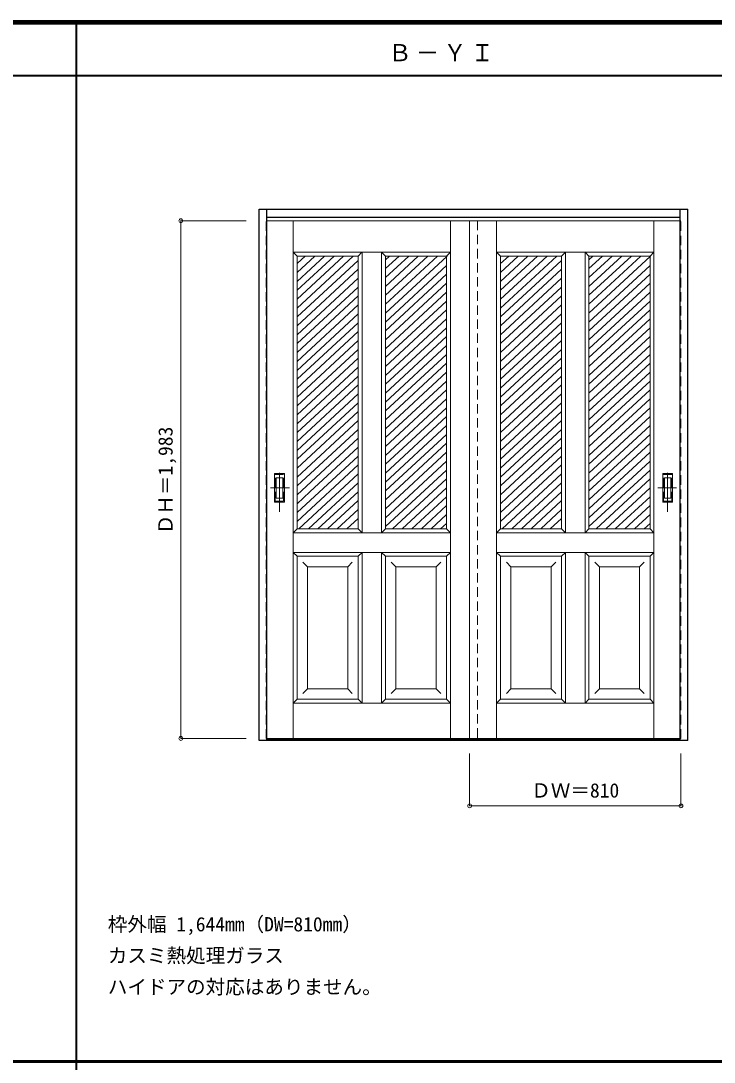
# Model space of a CAD drawing. Units: millimetres, scale not verified. Extents: x -6000 to 5700, y -4307 to 4175.
# Drawn here: x -2909 to -250, y 186 to 4175 of the extents above; entities that cross this region are included whole.
import ezdxf
from ezdxf.enums import TextEntityAlignment as Align

# ---------------------------------------------------------------- set-up
doc = ezdxf.new("R2010")
doc.units = ezdxf.units.MM
doc.header["$LTSCALE"] = 30
doc.header["$PDMODE"] = 32
doc.header["$PDSIZE"] = 15
doc.linetypes.add('CHAIN1', pattern=[8, 5, -1, 1, -1])
doc.linetypes.add('DASHED1', pattern=[1.8, 1.2, -0.6])
for name, color, linetype, lineweight in [('0-2_扉', 7, 'Continuous', 18), ('0-3_仕上げ', 3, 'Continuous', 25), ('0-6_引手', 7, 'Continuous', 18), ('0-B_寸法', 4, 'Continuous', 9), ('0-C_ハッチ', 4, 'Continuous', 9), ('F-1_枠', 6, 'Continuous', 40)]:
    doc.layers.add(name, color=color, linetype=linetype, lineweight=lineweight)
doc.layers.add('0-A_文字', color=7, linetype='Continuous')
doc.styles.add('ＭＳ ゴシック', font='')
doc.styles.get('ＭＳ ゴシック').set_extended_font_data('MS Gothic')

msp = doc.modelspace()

# ---------------------------------------------------------------- linework, layer by layer
at = {"layer": '0-2_扉', "color": 4, "linetype": 'DASHED1', "lineweight": 9}
for p, q in [((-1968, 1426), (-1968, 3409)), ((-1968, 3409), (-1965, 3409)), ((-378, 3409), (-381, 3409)), ((-378, 1426), (-378, 3409)), ((-1968, 1426), (-1965, 1426)), ((-378, 1426), (-381, 1426))]:
    msp.add_line(p, q, dxfattribs=at)
at = {"layer": '0-2_扉'}
for p, q in [((-1158, 3409), (-1965, 3409)), ((-1864.5, 1426), (-1864.5, 3409)), ((-1261.5, 1426), (-1261.5, 3409)), ((-1188, 3409), (-1188, 1426)), ((-1188, 3409), (-381, 3409)), ((-1084.5, 1426), (-1084.5, 3409)), ((-481.5, 1426), (-481.5, 3409)), ((-1864.5, 3289), (-1849.5, 3274)), ((-1603, 3289), (-1864.5, 3289)), ((-1615.5, 3274), (-1849.5, 3274)), ((-1849.5, 2229), (-1849.5, 3274)), ((-1615.5, 3274), (-1600.79, 3288.71)), ((-1615.5, 3274), (-1615.5, 2986)), ((-1261.5, 3289), (-1603, 3289)), ((-1600.5, 3289), (-1600.5, 2214)), ((-1510.5, 3274), (-1525.5, 3289)), ((-1525.5, 3289), (-1525.5, 2214)), ((-1510.5, 3274), (-1510.5, 2986)), ((-1276.5, 2360.24), (-1276.5, 3274)), ((-1084.5, 3289), (-1069.5, 3274)), ((-1084.5, 3289), (-743, 3289)), ((-1069.5, 3274), (-835.5, 3274)), ((-1069.5, 2360.24), (-1069.5, 3274)), ((-835.5, 3274), (-820.5, 3289)), ((-835.5, 3274), (-835.5, 2986)), ((-820.5, 3289), (-820.5, 2214)), ((-745.5, 3289), (-745.5, 2214)), ((-730.5, 3274), (-745.21, 3288.71)), ((-730.5, 3274), (-496.5, 3274)), ((-730.5, 3274), (-730.5, 2986)), ((-496.5, 2229), (-496.5, 3274)), ((-1276.69, 3091), (-1276.5, 3091)), ((-1069.31, 3091), (-1069.5, 3091)), ((-1615.5, 2986), (-1615.5, 2229)), ((-1510.5, 2986), (-1510.5, 2229)), ((-835.5, 2986), (-835.5, 2229)), ((-730.5, 2986), (-730.5, 2229)), ((-1276.5, 2229), (-1276.5, 2371.05)), ((-1069.5, 2229), (-1069.5, 2371.05)), ((-1849.5, 2229), (-1615.5, 2229)), ((-1615.5, 2229), (-1804.5, 2229)), ((-1600.5, 2214), (-1615.5, 2229)), ((-1600.5, 2214), (-1261.5, 2214)), ((-1510.5, 2229), (-1525.5, 2214)), ((-1510.5, 2229), (-1321.5, 2229)), ((-1276.5, 2229), (-1475.5, 2229)), ((-1261.5, 2214), (-1276.5, 2229)), ((-835.5, 2229), (-1024.5, 2229)), ((-835.5, 2229), (-820.5, 2214)), ((-745.5, 2214), (-730.5, 2229)), ((-481.5, 2214), (-745.5, 2214)), ((-496.5, 2229), (-730.5, 2229)), ((-730.5, 2229), (-541.5, 2229)), ((-496.5, 2229), (-481.5, 2214)), ((-1600.5, 2139), (-1864.5, 2139)), ((-1615.5, 2124), (-1849.5, 2124)), ((-1600.5, 2139), (-1615.5, 2124)), ((-1615.5, 2124), (-1615.5, 1576)), ((-1600.5, 2139), (-1600.5, 1561)), ((-1261.5, 2139), (-1600.5, 2139)), ((-1525.5, 2139), (-1525.5, 1561)), ((-1510.5, 2124), (-1525.5, 2139)), ((-1510.5, 2124), (-1510.5, 1576)), ((-1276.5, 1576), (-1276.5, 2124)), ((-1084.5, 2139), (-1069.5, 2124)), ((-1084.5, 2139), (-745.5, 2139)), ((-1069.5, 2124), (-835.5, 2124)), ((-1069.5, 1576), (-1069.5, 2124)), ((-835.5, 2124), (-820.5, 2139)), ((-835.5, 2124), (-835.5, 1576)), ((-820.5, 2139), (-820.5, 1561)), ((-745.5, 2139), (-481.5, 2139)), ((-745.5, 2139), (-730.5, 2124)), ((-745.5, 2139), (-745.5, 1561)), ((-730.5, 2124), (-496.5, 2124)), ((-730.5, 2124), (-730.5, 1576)), ((-496.5, 2124), (-481.5, 2139)), ((-496.5, 1576), (-496.5, 2124)), ((-1809.5, 2084), (-1827.18, 2101.68)), ((-1809.5, 2084), (-1655.5, 2084)), ((-1809.5, 2084), (-1809.5, 1616)), ((-1655.5, 2084), (-1637.82, 2101.68)), ((-1655.5, 1617.43), (-1655.5, 2084)), ((-1470.54, 2084), (-1488.21, 2101.68)), ((-1470.54, 2084), (-1316.5, 2084)), ((-1470.5, 2084), (-1470.5, 1616)), ((-1316.54, 2084), (-1298.86, 2101.68)), ((-1316.5, 1616), (-1316.5, 2084)), ((-1029.46, 2084), (-1047.14, 2101.68)), ((-875.46, 2084), (-1029.5, 2084)), ((-875.5, 2084), (-875.5, 1616)), ((-875.46, 2084), (-857.79, 2101.68)), ((-690.5, 2084), (-708.18, 2101.68)), ((-536.5, 2084), (-690.5, 2084)), ((-690.5, 1617.43), (-690.5, 2084)), ((-536.5, 2084), (-518.82, 2101.68)), ((-1809.5, 1616), (-1827.18, 1598.32)), ((-1809.5, 1616), (-1655.5, 1616)), ((-1655.5, 1616), (-1655.5, 1617.43)), ((-1655.5, 1616), (-1637.82, 1598.32)), ((-1470.5, 1616), (-1488.18, 1598.32)), ((-1470.5, 1616), (-1316.5, 1616)), ((-1316.5, 1616), (-1316.5, 1617.43)), ((-1316.5, 1616), (-1298.82, 1598.32)), ((-1029.5, 1616), (-1047.18, 1598.32)), ((-1029.5, 1616), (-1029.5, 1617.43)), ((-875.5, 1616), (-857.82, 1598.32)), ((-690.5, 1616), (-708.18, 1598.32)), ((-690.5, 1616), (-690.5, 1617.43)), ((-536.5, 1616), (-518.82, 1598.32)), ((-1600.5, 1561), (-1864.5, 1561)), ((-1615.5, 1576), (-1600.5, 1561)), ((-1510.5, 1576), (-1525.5, 1561)), ((-1276.5, 1576), (-1510.5, 1576)), ((-1069.5, 1576), (-1084.5, 1561)), ((-1084.5, 1561), (-745.5, 1561)), ((-1069.5, 1576), (-835.5, 1576)), ((-835.5, 1576), (-820.5, 1561)), ((-730.5, 1576), (-745.5, 1561)), ((-745.5, 1561), (-481.5, 1561)), ((-730.5, 1576), (-496.5, 1576)), ((-496.5, 1576), (-481.5, 1561)), ((-1158, 1426), (-1965, 1426)), ((-1188, 1426), (-381, 1426))]:
    msp.add_line(p, q, dxfattribs=at)
for points in [[(-1261.5, 3289), (-1276.5, 3274), (-1510.5, 3274)], [(-743, 3289), (-481.5, 3289), (-496.5, 3274)], [(-1849.5, 2229), (-1864.5, 2214), (-1600.5, 2214)], [(-745.5, 2214), (-1084.5, 2214), (-1069.5, 2229), (-870.5, 2229)], [(-1849.5, 1576), (-1849.5, 2124), (-1864.5, 2139)], [(-1261.5, 2139), (-1276.5, 2124), (-1510.5, 2124)], [(-875.5, 1616), (-1029.5, 1616), (-1029.5, 2084)], [(-536.5, 2084), (-536.5, 1616), (-690.5, 1616)], [(-1615.5, 1576), (-1849.5, 1576), (-1864.5, 1561)], [(-1276.5, 1576), (-1261.5, 1561), (-1600.5, 1561)]]:
    msp.add_lwpolyline(points, dxfattribs=at)
at = {"layer": '0-3_仕上げ'}
for p, q in [((-1995, 1418), (-1995, 3453)), ((-1995, 3453), (-351, 3453)), ((-1965, 1418), (-1965, 3453)), ((-381, 1426.54), (-381, 3453)), ((-351, 1418), (-351, 3453)), ((-1965, 3423), (-381, 3423)), ((-1965, 1418), (-1995, 1418)), ((-381, 1421), (-1965, 1421)), ((-381, 1418), (-1965, 1418)), ((-381, 1418), (-381, 1426.2)), ((-351, 1418), (-381, 1418))]:
    msp.add_line(p, q, dxfattribs=at)
at = {"layer": '0-3_仕上げ', "color": 4, "linetype": 'DASHED1', "lineweight": 9}
msp.add_line((-1158, 3409), (-1158, 1426), dxfattribs=at)
at = {"layer": '0-6_引手'}
for p, q in [((-1936, 2440.9), (-1898, 2440.9)), ((-1936, 2330.9), (-1936, 2440.9)), ((-1898, 2330.9), (-1898, 2440.9)), ((-448, 2330.9), (-448, 2440.9)), ((-1929.5, 2424.9), (-1904.5, 2424.9)), ((-1929.5, 2346.9), (-1929.5, 2424.9)), ((-1904.5, 2346.9), (-1904.5, 2424.9)), ((-441.5, 2346.9), (-441.5, 2424.9)), ((-416.5, 2424.9), (-441.5, 2424.9)), ((-416.5, 2346.9), (-416.5, 2424.9)), ((-1936, 2330.9), (-1898, 2330.9)), ((-1929.5, 2346.9), (-1904.5, 2346.9)), ((-410, 2330.9), (-448, 2330.9)), ((-416.5, 2346.9), (-441.5, 2346.9))]:
    msp.add_line(p, q, dxfattribs=at)
at = {"layer": '0-6_引手', "linetype": 'CHAIN1'}
for p, q in [((-1917, 2293.67), (-1917, 2464.52)), ((-429, 2293.67), (-429, 2464.52)), ((-1878.93, 2385.9), (-1951.44, 2385.9)), ((-467.07, 2385.9), (-394.56, 2385.9))]:
    msp.add_line(p, q, dxfattribs=at)
at = {"layer": '0-6_引手', "linetype": 'DASHED1'}
for p, q in [((-1901, 2334.9), (-1901, 2436.9)), ((-413, 2436.9), (-445, 2436.9)), ((-413, 2334.9), (-413, 2436.9)), ((-1933, 2334.9), (-1901, 2334.9))]:
    msp.add_line(p, q, dxfattribs=at)
for points in [[(-1933, 2334.9), (-1933, 2436.9), (-1901, 2436.9)], [(-413, 2334.9), (-445, 2334.9), (-445, 2436.9)]]:
    msp.add_lwpolyline(points, dxfattribs=at)
at = {"layer": '0-6_引手'}
msp.add_lwpolyline([(-410, 2330.9), (-410, 2440.9), (-448, 2440.9)], dxfattribs=at)
at = {"layer": '0-B_寸法'}
for p, q in [((-2295, 3409), (-2045, 3409)), ((-2295, 3409), (-2295, 1426)), ((-2295, 1426), (-2045, 1426)), ((-1188, 1168), (-1188, 1368)), ((-378, 1168), (-378, 1368)), ((-1188, 1168), (-378, 1168))]:
    msp.add_line(p, q, dxfattribs=at)
at = {"layer": '0-B_寸法', "color": 7}
for p in [(-2295, 3409), (-2295, 1426), (-1188, 1168), (-378, 1168)]:
    msp.add_point(p, dxfattribs=at)
at = {"layer": '0-C_ハッチ'}
for p, q in [((-1634.17, 3274), (-1849.5, 3074.62)), ((-1818.15, 3274), (-1849.5, 3244.97)), ((-1670.97, 3274), (-1849.5, 3108.69)), ((-1707.76, 3274), (-1849.5, 3142.76)), ((-1744.56, 3274), (-1849.5, 3176.83)), ((-1781.36, 3274), (-1849.5, 3210.9)), ((-1495.19, 3274), (-1510.5, 3259.82)), ((-1348, 3274), (-1510.5, 3123.54)), ((-1384.79, 3274), (-1510.5, 3157.61)), ((-1421.59, 3274), (-1510.5, 3191.68)), ((-1458.39, 3274), (-1510.5, 3225.75)), ((-1311.2, 3274), (-1510.5, 3089.46)), ((-1274.4, 3274), (-1510.5, 3055.39)), ((-1001.36, 3274), (-1069.5, 3210.9)), ((-964.56, 3274), (-1069.5, 3176.83)), ((-927.76, 3274), (-1069.5, 3142.76)), ((-890.97, 3274), (-1069.5, 3108.69)), ((-1038.15, 3274), (-1069.5, 3244.97)), ((-854.17, 3274), (-1069.5, 3074.62)), ((-494.4, 3274), (-730.5, 3055.39)), ((-531.2, 3274), (-730.5, 3089.46)), ((-678.39, 3274), (-730.5, 3225.75)), ((-641.59, 3274), (-730.5, 3191.68)), ((-604.79, 3274), (-730.5, 3157.61)), ((-568, 3274), (-730.5, 3123.54)), ((-715.19, 3274), (-730.5, 3259.82)), ((-1615.5, 3257.21), (-1849.5, 3040.55)), ((-1276.5, 3237.99), (-1510.5, 3021.32)), ((-835.5, 3257.21), (-1069.5, 3040.55)), ((-496.5, 3237.99), (-730.5, 3021.32)), ((-1615.5, 3223.14), (-1849.5, 3006.48)), ((-1276.5, 3203.92), (-1510.5, 2987.25)), ((-835.5, 3223.14), (-1069.5, 3006.48)), ((-496.5, 3203.92), (-730.5, 2987.25)), ((-1615.5, 3189.07), (-1849.5, 2972.41)), ((-1615.5, 3155), (-1849.5, 2938.33)), ((-1276.5, 3169.85), (-1510.5, 2953.18)), ((-835.5, 3189.07), (-1069.5, 2972.41)), ((-835.5, 3155), (-1069.5, 2938.33)), ((-496.5, 3169.85), (-730.5, 2953.18)), ((-1615.5, 3120.93), (-1849.5, 2904.26)), ((-1276.5, 3135.78), (-1510.5, 2919.11)), ((-835.5, 3120.93), (-1069.5, 2904.26)), ((-496.5, 3135.78), (-730.5, 2919.11)), ((-1615.5, 3086.86), (-1849.5, 2870.19)), ((-1276.5, 3101.7), (-1510.5, 2885.04)), ((-835.5, 3086.86), (-1069.5, 2870.19)), ((-496.5, 3101.7), (-730.5, 2885.04)), ((-1615.5, 3052.79), (-1849.5, 2836.12)), ((-1276.5, 3067.63), (-1510.5, 2850.97)), ((-1276.5, 3033.56), (-1510.5, 2816.9)), ((-835.5, 3052.79), (-1069.5, 2836.12)), ((-496.5, 3067.63), (-730.5, 2850.97)), ((-496.5, 3033.56), (-730.5, 2816.9)), ((-1615.5, 3018.72), (-1849.5, 2802.05)), ((-1276.5, 2999.49), (-1510.5, 2782.82)), ((-835.5, 3018.72), (-1069.5, 2802.05)), ((-496.5, 2999.49), (-730.5, 2782.82)), ((-1615.5, 2984.65), (-1849.5, 2767.98)), ((-1276.5, 2965.42), (-1510.5, 2748.75)), ((-835.5, 2984.65), (-1069.5, 2767.98)), ((-496.5, 2965.42), (-730.5, 2748.75)), ((-1615.5, 2950.58), (-1849.5, 2733.91)), ((-1615.5, 2916.5), (-1849.5, 2699.84)), ((-1276.5, 2931.35), (-1510.5, 2714.68)), ((-835.5, 2950.58), (-1069.5, 2733.91)), ((-835.5, 2916.5), (-1069.5, 2699.84)), ((-496.5, 2931.35), (-730.5, 2714.68)), ((-1615.5, 2882.43), (-1849.5, 2665.77)), ((-1276.5, 2897.28), (-1510.5, 2680.61)), ((-835.5, 2882.43), (-1069.5, 2665.77)), ((-496.5, 2897.28), (-730.5, 2680.61)), ((-1615.5, 2848.36), (-1849.5, 2631.7)), ((-1276.5, 2863.21), (-1510.5, 2646.54)), ((-835.5, 2848.36), (-1069.5, 2631.7)), ((-496.5, 2863.21), (-730.5, 2646.54)), ((-1615.5, 2814.29), (-1849.5, 2597.62)), ((-1276.5, 2829.14), (-1510.5, 2612.47)), ((-1276.5, 2795.07), (-1510.5, 2578.4)), ((-835.5, 2814.29), (-1069.5, 2597.62)), ((-496.5, 2829.14), (-730.5, 2612.47)), ((-496.5, 2795.07), (-730.5, 2578.4)), ((-1615.5, 2780.22), (-1849.5, 2563.55)), ((-1276.5, 2760.99), (-1510.5, 2544.33)), ((-835.5, 2780.22), (-1069.5, 2563.55)), ((-496.5, 2760.99), (-730.5, 2544.33)), ((-1615.5, 2746.15), (-1849.5, 2529.48)), ((-1276.5, 2726.92), (-1510.5, 2510.26)), ((-835.5, 2746.15), (-1069.5, 2529.48)), ((-496.5, 2726.92), (-730.5, 2510.26)), ((-1615.5, 2712.08), (-1849.5, 2495.41)), ((-1615.5, 2678.01), (-1849.5, 2461.34)), ((-1276.5, 2692.85), (-1510.5, 2476.19)), ((-835.5, 2712.08), (-1069.5, 2495.41)), ((-835.5, 2678.01), (-1069.5, 2461.34)), ((-496.5, 2692.85), (-730.5, 2476.19)), ((-1615.5, 2643.94), (-1849.5, 2427.27)), ((-1276.5, 2658.78), (-1510.5, 2442.11)), ((-835.5, 2643.94), (-1069.5, 2427.27)), ((-496.5, 2658.78), (-730.5, 2442.11)), ((-1615.5, 2609.86), (-1849.5, 2393.2)), ((-1276.5, 2624.71), (-1510.5, 2408.04)), ((-835.5, 2609.86), (-1069.5, 2393.2)), ((-496.5, 2624.71), (-730.5, 2408.04)), ((-1615.5, 2575.79), (-1831.23, 2376.04)), ((-1276.5, 2590.64), (-1510.5, 2373.97)), ((-1276.5, 2556.57), (-1510.5, 2339.9)), ((-835.5, 2575.79), (-1051.23, 2376.04)), ((-496.5, 2590.64), (-730.5, 2373.97)), ((-496.5, 2556.57), (-730.5, 2339.9)), ((-1615.5, 2541.72), (-1800.82, 2370.13)), ((-1276.5, 2522.5), (-1510.5, 2305.83)), ((-835.5, 2541.72), (-1020.82, 2370.13)), ((-496.5, 2522.5), (-730.5, 2305.83)), ((-1615.5, 2507.65), (-1849.5, 2290.98)), ((-1615.5, 2473.58), (-1849.5, 2256.91)), ((-1276.5, 2488.43), (-1510.5, 2271.76)), ((-835.5, 2507.65), (-1069.5, 2290.98)), ((-835.5, 2473.58), (-1069.5, 2256.91)), ((-496.5, 2488.43), (-730.5, 2271.76)), ((-1615.5, 2439.51), (-1842.85, 2229)), ((-1276.5, 2454.35), (-1510.5, 2237.69)), ((-835.5, 2439.51), (-1062.85, 2229)), ((-496.5, 2454.35), (-730.5, 2237.69)), ((-1615.5, 2405.44), (-1806.05, 2229)), ((-1276.5, 2420.28), (-1483.09, 2229)), ((-835.5, 2405.44), (-1026.05, 2229)), ((-496.5, 2420.28), (-703.09, 2229)), ((-1831.23, 2376.04), (-1849.5, 2359.13)), ((-1800.82, 2370.13), (-1849.5, 2325.06)), ((-1615.5, 2371.37), (-1769.26, 2229)), ((-1276.5, 2386.21), (-1446.29, 2229)), ((-1051.23, 2376.04), (-1069.5, 2359.13)), ((-1020.82, 2370.13), (-1069.5, 2325.06)), ((-835.5, 2371.37), (-989.26, 2229)), ((-496.5, 2386.21), (-666.29, 2229)), ((-1615.5, 2337.3), (-1732.46, 2229)), ((-1276.5, 2352.14), (-1409.49, 2229)), ((-1276.5, 2318.07), (-1372.7, 2229)), ((-835.5, 2337.3), (-952.46, 2229)), ((-496.5, 2352.14), (-629.49, 2229)), ((-496.5, 2318.07), (-592.7, 2229)), ((-1615.5, 2303.23), (-1695.66, 2229)), ((-1276.5, 2284), (-1335.9, 2229)), ((-835.5, 2303.23), (-915.66, 2229)), ((-496.5, 2284), (-555.9, 2229)), ((-1615.5, 2269.15), (-1658.87, 2229)), ((-1276.5, 2249.93), (-1299.1, 2229)), ((-835.5, 2269.15), (-878.87, 2229)), ((-496.5, 2249.93), (-519.1, 2229))]:
    msp.add_line(p, q, dxfattribs=at)
at = {"layer": 'F-1_枠'}
for p, q in [((-6000, 4175), (5700, 4175)), ((-6000, 4170), (5700, 4170)), ((-6000, 4165), (5700, 4165)), ((-2695, -3790), (-2695, 4175)), ((-6000, 3965), (5700, 3965)), ((-6000, 190.5), (5700, 190.5)), ((-6000, 187.5), (5700, 187.5))]:
    msp.add_line(p, q, dxfattribs=at)

# ---------------------------------------------------------------- texts
at = {"layer": '0-A_文字', "style": 'ＭＳ ゴシック'}
for s, p in [('枠外幅 1,644mm（DW=810mm）', (-2575, 670.5)), ('カスミ熱処理ガラス', (-2575, 550.5)), ('ハイドアの対応はありません。', (-2575, 430.5))]:
    msp.add_text(s, height=54.99, dxfattribs=at).set_placement(p, align=Align.BOTTOM_LEFT)
at = {"layer": '0-A_文字', "insert": (-1500, 4020), "char_height": 65.98, "attachment_point": 7, "style": 'ＭＳ ゴシック'}
msp.add_mtext('\\T1.17;Ｂ－ＹＩ', dxfattribs=at)
at = {"layer": '0-B_寸法', "color": 7, "style": 'ＭＳ ゴシック'}
msp.add_text('ＤＨ＝1,983', height=54.99, rotation=90, dxfattribs=at).set_placement((-2310, 2208.25), align=Align.BOTTOM_LEFT)
msp.add_text('ＤＷ＝810', height=54.99, dxfattribs=at).set_placement((-951.75, 1183), align=Align.BOTTOM_LEFT)

doc.saveas('drawing.dxf')
